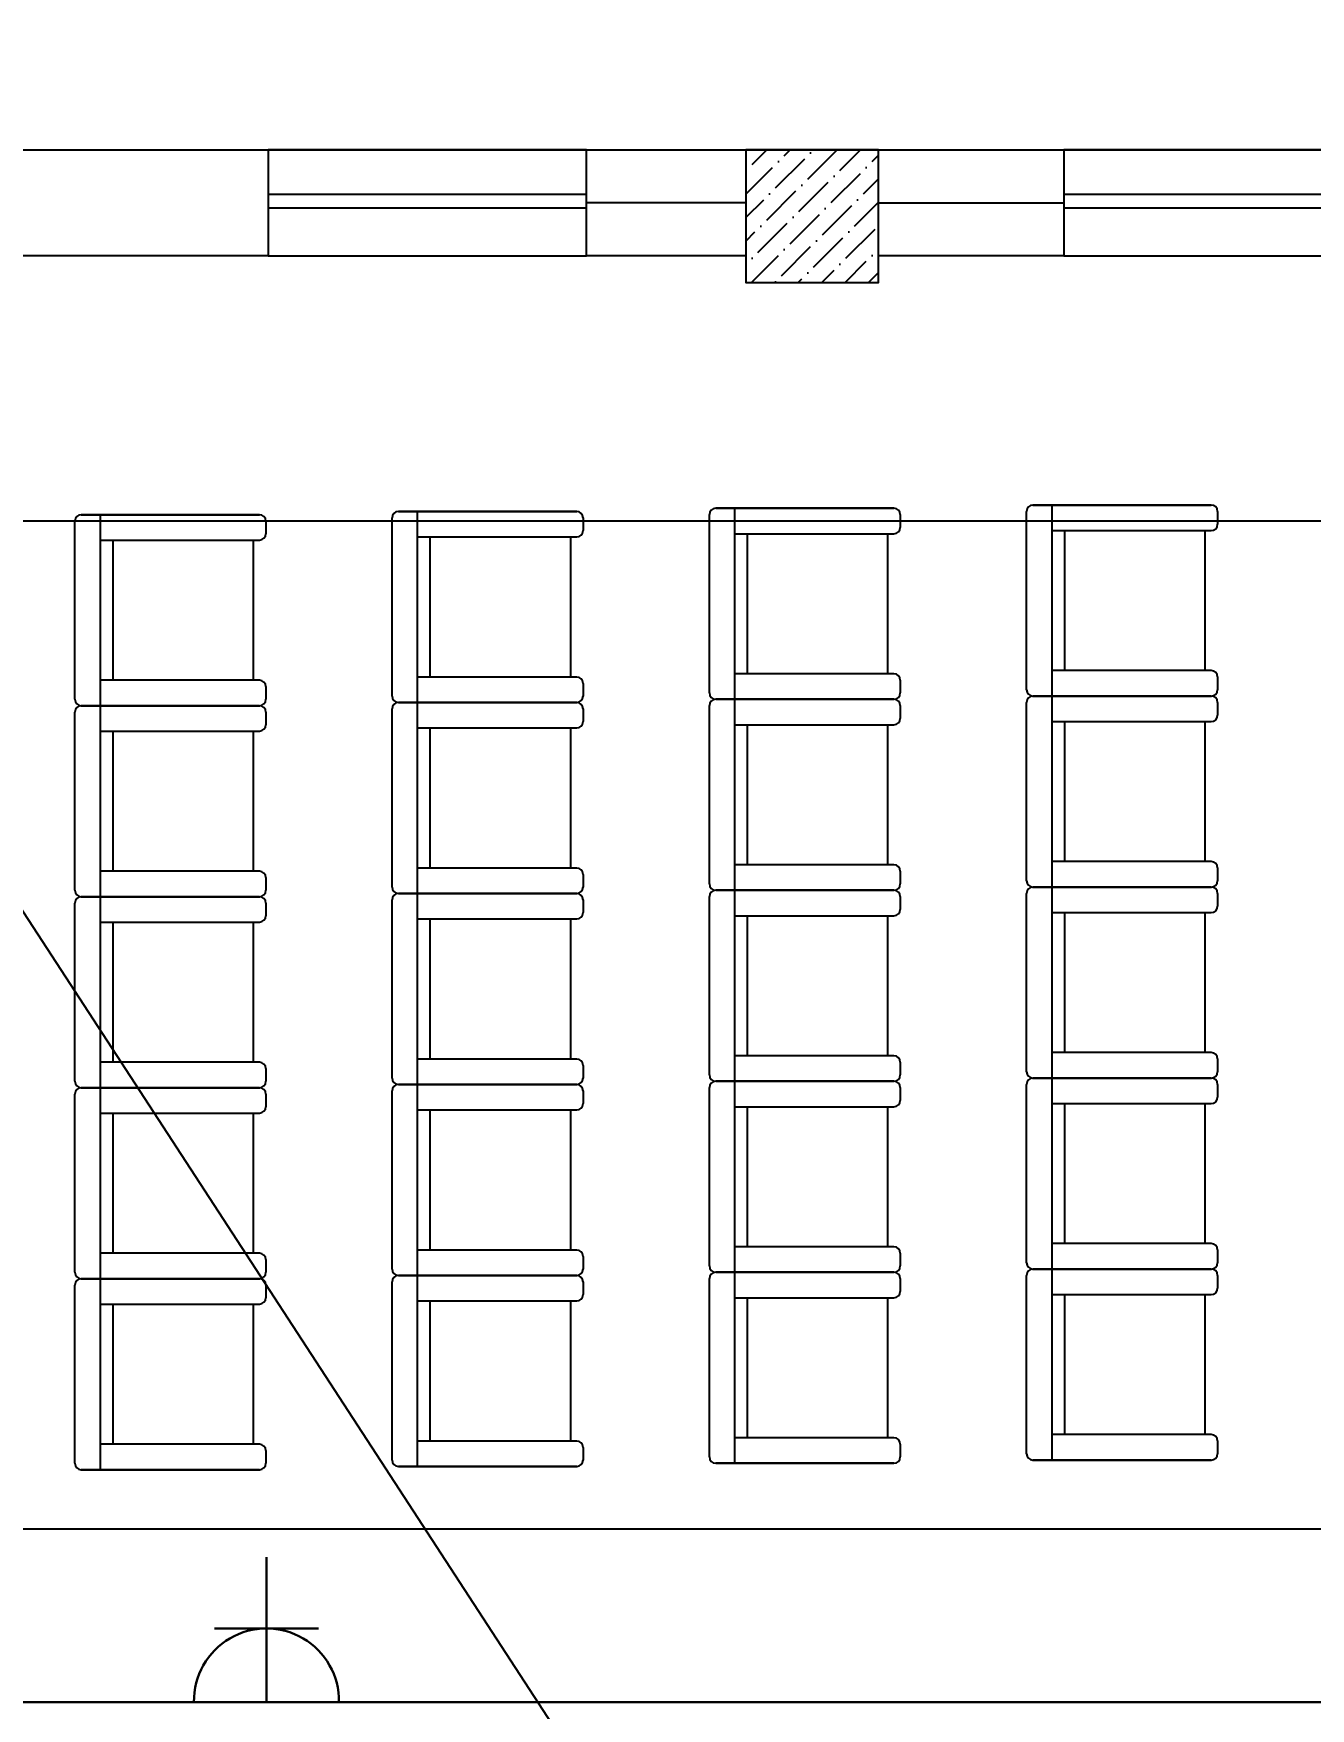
# Model space of a CAD drawing. Header units: millimetres. Extents: x 42452 to 2852333, y -419346 to 834876.
# Drawn here: x 2610241 to 2615055, y 461672 to 467986 of the extents above; entities that cross this region are included whole.
import ezdxf
from ezdxf import colors
from ezdxf.entities.mleader import LeaderData, LeaderLine
from ezdxf.math import Vec2, Vec3

# ---------------------------------------------------------------- set-up
doc = ezdxf.new("R2010")
doc.units = ezdxf.units.MM
doc.layers.add('0_Ном._пера__9', color=253, linetype='Continuous', lineweight=18, true_color=0xaaaaaa)
for name, color, linetype, lineweight in [('memar', 7, 'Continuous', 25), ('TEFRIS_Ном._пера__7', 7, 'Continuous', 18), ('Розетки10А', 94, 'Continuous', 30), ('Соедин_роз', 94, 'Continuous', 30), ('Шит', 1, 'Continuous', 30)]:
    doc.layers.add(name, color=color, linetype=linetype, lineweight=lineweight)
doc.styles.get("Standard").update_dxf_attribs({"font": 'arial.ttf'})

# ---------------------------------------------------------------- blocks, each defined once
blk = doc.blocks.new('розетки10А')
at = {"layer": 'Розетки10А'}
for p, q in [((0, 0), (0, 649.9)), ((-233.2, 330.4), (233.2, 330.4)), ((-325, 0), (325, 0))]:
    blk.add_line(p, q, dxfattribs=at)
blk.add_arc((0, 5.3), 325, 359.06035, 180.93965, dxfattribs=at)

msp = doc.modelspace()

# ---------------------------------------------------------------- hatches: boundary and pattern name
at = {"layer": 'memar', "lineweight": 25}
h = msp.add_hatch(dxfattribs=at)
h.set_pattern_fill('ANSI36', color=256, scale=500)
h.set_pattern_definition([(45, (914887.793, 2923948.07), (33.1456304, 121.533978), [156.25, -31.25, 0, -31.25])])
h.paths.add_polyline_path([(2612926.33479, 467547.98999), (2612926.33479, 467047.98999), (2613426.33479, 467047.98999), (2613426.33479, 467547.98999)])

# ---------------------------------------------------------------- linework, layer by layer
at = {"lineweight": 25}
for p, q in [((2619768.09989, 466148.20469), (2607425.96356, 466148.20469)), ((2619768.09989, 462347.9843), (2607425.96356, 462347.9843))]:
    msp.add_line(p, q, dxfattribs=at)
at = {"layer": '0_Ном._пера__9', "linetype": 'Continuous', "lineweight": 25}
for p, q in [((2613484.61813, 466196.48293), (2612812.61813, 466196.48293)), ((2612812.61813, 466196.48293), (2613484.61813, 466196.48293)), ((2612884.61813, 465476.48293), (2612884.61813, 466196.48293)), ((2614680.61813, 466208.55249), (2614008.61813, 466208.55249)), ((2614008.61813, 466208.55249), (2614680.61813, 466208.55249)), ((2614080.61813, 465488.55249), (2614080.61813, 466208.55249)), ((2610396.61813, 465476.34381), (2610396.61813, 466148.34381)), ((2611092.61813, 466172.34381), (2610420.61813, 466172.34381)), ((2610420.61813, 466172.34381), (2611092.61813, 466172.34381)), ((2610492.61813, 465452.34381), (2610492.61813, 466172.34381)), ((2611116.61813, 466148.34381), (2611116.61813, 466100.34381)), ((2611592.61813, 465488.41337), (2611592.61813, 466160.41337)), ((2612288.61813, 466184.41337), (2611616.61813, 466184.41337)), ((2611616.61813, 466184.41337), (2612288.61813, 466184.41337)), ((2611688.61813, 465464.41337), (2611688.61813, 466184.41337)), ((2612312.61813, 466160.41337), (2612312.61813, 466112.41337)), ((2612788.61813, 465500.48293), (2612788.61813, 466172.48293)), ((2613508.61813, 466172.48293), (2613508.61813, 466124.48293)), ((2613984.61813, 465512.55249), (2613984.61813, 466184.55249)), ((2614704.61813, 466184.55249), (2614704.61813, 466136.55249)), ((2610492.61813, 466076.34381), (2611092.61813, 466076.34381)), ((2610540.61813, 465548.34381), (2610540.61813, 466076.34381)), ((2611068.61813, 466076.34381), (2611068.61813, 465548.34381)), ((2611688.61813, 466088.41337), (2612288.61813, 466088.41337)), ((2611736.61813, 465560.41337), (2611736.61813, 466088.41337)), ((2612264.61813, 466088.41337), (2612264.61813, 465560.41337)), ((2612884.61813, 466100.48293), (2613484.61813, 466100.48293)), ((2612932.61813, 465572.48293), (2612932.61813, 466100.48293)), ((2613460.61813, 466100.48293), (2613460.61813, 465572.48293)), ((2614080.61813, 466112.55249), (2614680.61813, 466112.55249)), ((2614128.61813, 465584.55249), (2614128.61813, 466112.55249)), ((2614656.61813, 466112.55249), (2614656.61813, 465584.55249)), ((2612288.61813, 465560.41337), (2611688.61813, 465560.41337)), ((2613484.61813, 465572.48293), (2612884.61813, 465572.48293)), ((2614680.61813, 465584.55249), (2614080.61813, 465584.55249)), ((2614704.61813, 465560.55249), (2614704.61813, 465512.55249)), ((2611092.61813, 465548.34381), (2610492.61813, 465548.34381)), ((2611116.61813, 465524.34381), (2611116.61813, 465476.34381)), ((2612312.61813, 465536.41337), (2612312.61813, 465488.41337)), ((2613508.61813, 465548.48293), (2613508.61813, 465500.48293)), ((2610396.61813, 464756.34381), (2610396.61813, 465428.34381)), ((2611092.61813, 465452.34381), (2610420.61813, 465452.34381)), ((2610420.61813, 465452.34381), (2611092.61813, 465452.34381)), ((2610492.61813, 464732.34381), (2610492.61813, 465452.34381)), ((2611116.61813, 465428.34381), (2611116.61813, 465380.34381)), ((2611592.61813, 464768.41337), (2611592.61813, 465440.41337)), ((2612288.61813, 465464.41337), (2611616.61813, 465464.41337)), ((2611616.61813, 465464.41337), (2612288.61813, 465464.41337)), ((2611688.61813, 464744.41337), (2611688.61813, 465464.41337)), ((2612312.61813, 465440.41337), (2612312.61813, 465392.41337)), ((2612788.61813, 464780.48293), (2612788.61813, 465452.48293)), ((2613484.61813, 465476.48293), (2612812.61813, 465476.48293)), ((2612812.61813, 465476.48293), (2613484.61813, 465476.48293)), ((2612884.61813, 464756.48293), (2612884.61813, 465476.48293)), ((2613508.61813, 465452.48293), (2613508.61813, 465404.48293)), ((2613984.61813, 464792.55249), (2613984.61813, 465464.55249)), ((2614680.61813, 465488.55249), (2614008.61813, 465488.55249)), ((2614008.61813, 465488.55249), (2614680.61813, 465488.55249)), ((2614080.61813, 464768.55249), (2614080.61813, 465488.55249)), ((2614704.61813, 465464.55249), (2614704.61813, 465416.55249)), ((2611688.61813, 465368.41337), (2612288.61813, 465368.41337)), ((2611736.61813, 464840.41337), (2611736.61813, 465368.41337)), ((2612264.61813, 465368.41337), (2612264.61813, 464840.41337)), ((2612884.61813, 465380.48293), (2613484.61813, 465380.48293)), ((2612932.61813, 464852.48293), (2612932.61813, 465380.48293)), ((2613460.61813, 465380.48293), (2613460.61813, 464852.48293)), ((2614080.61813, 465392.55249), (2614680.61813, 465392.55249)), ((2614128.61813, 464864.55249), (2614128.61813, 465392.55249)), ((2614656.61813, 465392.55249), (2614656.61813, 464864.55249)), ((2610492.61813, 465356.34381), (2611092.61813, 465356.34381)), ((2610540.61813, 464828.34381), (2610540.61813, 465356.34381)), ((2611068.61813, 465356.34381), (2611068.61813, 464828.34381)), ((2614680.61813, 464864.55249), (2614080.61813, 464864.55249)), ((2611092.61813, 464828.34381), (2610492.61813, 464828.34381)), ((2611116.61813, 464804.34381), (2611116.61813, 464756.34381)), ((2612288.61813, 464840.41337), (2611688.61813, 464840.41337)), ((2612312.61813, 464816.41337), (2612312.61813, 464768.41337)), ((2613484.61813, 464852.48293), (2612884.61813, 464852.48293)), ((2613508.61813, 464828.48293), (2613508.61813, 464780.48293)), ((2614704.61813, 464840.55249), (2614704.61813, 464792.55249)), ((2612288.61813, 464744.41337), (2611616.61813, 464744.41337)), ((2611616.61813, 464744.41337), (2612288.61813, 464744.41337)), ((2611688.61813, 464024.41337), (2611688.61813, 464744.41337)), ((2613484.61813, 464756.48293), (2612812.61813, 464756.48293)), ((2612812.61813, 464756.48293), (2613484.61813, 464756.48293)), ((2612884.61813, 464036.48293), (2612884.61813, 464756.48293)), ((2613984.61813, 464072.55249), (2613984.61813, 464744.55249)), ((2614680.61813, 464768.55249), (2614008.61813, 464768.55249)), ((2614008.61813, 464768.55249), (2614680.61813, 464768.55249)), ((2614080.61813, 464048.55249), (2614080.61813, 464768.55249)), ((2614704.61813, 464744.55249), (2614704.61813, 464696.55249)), ((2610396.61813, 464036.34381), (2610396.61813, 464708.34381)), ((2611092.61813, 464732.34381), (2610420.61813, 464732.34381)), ((2610420.61813, 464732.34381), (2611092.61813, 464732.34381)), ((2610492.61813, 464012.34381), (2610492.61813, 464732.34381)), ((2611116.61813, 464708.34381), (2611116.61813, 464660.34381)), ((2611592.61813, 464048.41337), (2611592.61813, 464720.41337)), ((2612312.61813, 464720.41337), (2612312.61813, 464672.41337)), ((2612788.61813, 464060.48293), (2612788.61813, 464732.48293)), ((2613508.61813, 464732.48293), (2613508.61813, 464684.48293)), ((2614080.61813, 464672.55249), (2614680.61813, 464672.55249)), ((2614128.61813, 464144.55249), (2614128.61813, 464672.55249)), ((2614656.61813, 464672.55249), (2614656.61813, 464144.55249)), ((2610492.61813, 464636.34381), (2611092.61813, 464636.34381)), ((2610540.61813, 464108.34381), (2610540.61813, 464636.34381)), ((2611068.61813, 464636.34381), (2611068.61813, 464108.34381)), ((2611688.61813, 464648.41337), (2612288.61813, 464648.41337)), ((2611736.61813, 464120.41337), (2611736.61813, 464648.41337)), ((2612264.61813, 464648.41337), (2612264.61813, 464120.41337)), ((2612884.61813, 464660.48293), (2613484.61813, 464660.48293)), ((2612932.61813, 464132.48293), (2612932.61813, 464660.48293)), ((2613460.61813, 464660.48293), (2613460.61813, 464132.48293)), ((2611092.61813, 464108.34381), (2610492.61813, 464108.34381)), ((2612288.61813, 464120.41337), (2611688.61813, 464120.41337)), ((2613484.61813, 464132.48293), (2612884.61813, 464132.48293)), ((2613508.61813, 464108.48293), (2613508.61813, 464060.48293)), ((2614680.61813, 464144.55249), (2614080.61813, 464144.55249)), ((2614704.61813, 464120.55249), (2614704.61813, 464072.55249)), ((2611116.61813, 464084.34381), (2611116.61813, 464036.34381)), ((2612312.61813, 464096.41337), (2612312.61813, 464048.41337)), ((2614680.61813, 464048.55249), (2614008.61813, 464048.55249)), ((2614008.61813, 464048.55249), (2614680.61813, 464048.55249)), ((2614080.61813, 463328.55249), (2614080.61813, 464048.55249)), ((2610396.61813, 463316.34381), (2610396.61813, 463988.34381)), ((2611092.61813, 464012.34381), (2610420.61813, 464012.34381)), ((2610420.61813, 464012.34381), (2611092.61813, 464012.34381)), ((2610492.61813, 463292.34381), (2610492.61813, 464012.34381)), ((2611116.61813, 463988.34381), (2611116.61813, 463940.34381)), ((2611592.61813, 463328.41337), (2611592.61813, 464000.41337)), ((2612288.61813, 464024.41337), (2611616.61813, 464024.41337)), ((2611616.61813, 464024.41337), (2612288.61813, 464024.41337)), ((2611688.61813, 463304.41337), (2611688.61813, 464024.41337)), ((2612312.61813, 464000.41337), (2612312.61813, 463952.41337)), ((2612788.61813, 463340.48293), (2612788.61813, 464012.48293)), ((2613484.61813, 464036.48293), (2612812.61813, 464036.48293)), ((2612812.61813, 464036.48293), (2613484.61813, 464036.48293)), ((2612884.61813, 463316.48293), (2612884.61813, 464036.48293)), ((2613508.61813, 464012.48293), (2613508.61813, 463964.48293)), ((2613984.61813, 463352.55249), (2613984.61813, 464024.55249)), ((2614704.61813, 464024.55249), (2614704.61813, 463976.55249)), ((2610492.61813, 463916.34381), (2611092.61813, 463916.34381)), ((2610540.61813, 463388.34381), (2610540.61813, 463916.34381)), ((2611068.61813, 463916.34381), (2611068.61813, 463388.34381)), ((2611688.61813, 463928.41337), (2612288.61813, 463928.41337)), ((2611736.61813, 463400.41337), (2611736.61813, 463928.41337)), ((2612264.61813, 463928.41337), (2612264.61813, 463400.41337)), ((2612884.61813, 463940.48293), (2613484.61813, 463940.48293)), ((2612932.61813, 463412.48293), (2612932.61813, 463940.48293)), ((2613460.61813, 463940.48293), (2613460.61813, 463412.48293)), ((2614080.61813, 463952.55249), (2614680.61813, 463952.55249)), ((2614128.61813, 463424.55249), (2614128.61813, 463952.55249)), ((2614656.61813, 463952.55249), (2614656.61813, 463424.55249)), ((2613484.61813, 463412.48293), (2612884.61813, 463412.48293)), ((2614680.61813, 463424.55249), (2614080.61813, 463424.55249)), ((2611092.61813, 463388.34381), (2610492.61813, 463388.34381)), ((2611116.61813, 463364.34381), (2611116.61813, 463316.34381)), ((2612288.61813, 463400.41337), (2611688.61813, 463400.41337)), ((2612312.61813, 463376.41337), (2612312.61813, 463328.41337)), ((2613508.61813, 463388.48293), (2613508.61813, 463340.48293)), ((2614704.61813, 463400.55249), (2614704.61813, 463352.55249)), ((2611092.61813, 463292.34381), (2610420.61813, 463292.34381)), ((2610420.61813, 463292.34381), (2611092.61813, 463292.34381)), ((2610492.61813, 462572.34381), (2610492.61813, 463292.34381)), ((2612288.61813, 463304.41337), (2611616.61813, 463304.41337)), ((2611616.61813, 463304.41337), (2612288.61813, 463304.41337)), ((2611688.61813, 462584.41337), (2611688.61813, 463304.41337)), ((2612788.61813, 462620.48293), (2612788.61813, 463292.48293)), ((2613484.61813, 463316.48293), (2612812.61813, 463316.48293)), ((2612812.61813, 463316.48293), (2613484.61813, 463316.48293)), ((2612884.61813, 462596.48293), (2612884.61813, 463316.48293)), ((2613508.61813, 463292.48293), (2613508.61813, 463244.48293)), ((2613984.61813, 462632.55249), (2613984.61813, 463304.55249)), ((2614680.61813, 463328.55249), (2614008.61813, 463328.55249)), ((2614008.61813, 463328.55249), (2614680.61813, 463328.55249)), ((2614080.61813, 462608.55249), (2614080.61813, 463328.55249)), ((2614704.61813, 463304.55249), (2614704.61813, 463256.55249)), ((2610396.61813, 462596.34381), (2610396.61813, 463268.34381)), ((2611116.61813, 463268.34381), (2611116.61813, 463220.34381)), ((2611592.61813, 462608.41337), (2611592.61813, 463280.41337)), ((2612312.61813, 463280.41337), (2612312.61813, 463232.41337)), ((2612884.61813, 463220.48293), (2613484.61813, 463220.48293)), ((2612932.61813, 462692.48293), (2612932.61813, 463220.48293)), ((2613460.61813, 463220.48293), (2613460.61813, 462692.48293)), ((2614080.61813, 463232.55249), (2614680.61813, 463232.55249)), ((2614128.61813, 462704.55249), (2614128.61813, 463232.55249)), ((2614656.61813, 463232.55249), (2614656.61813, 462704.55249)), ((2610492.61813, 463196.34381), (2611092.61813, 463196.34381)), ((2610540.61813, 462668.34381), (2610540.61813, 463196.34381)), ((2611068.61813, 463196.34381), (2611068.61813, 462668.34381)), ((2611688.61813, 463208.41337), (2612288.61813, 463208.41337)), ((2611736.61813, 462680.41337), (2611736.61813, 463208.41337)), ((2612264.61813, 463208.41337), (2612264.61813, 462680.41337)), ((2611092.61813, 462668.34381), (2610492.61813, 462668.34381)), ((2612288.61813, 462680.41337), (2611688.61813, 462680.41337)), ((2612312.61813, 462656.41337), (2612312.61813, 462608.41337)), ((2613484.61813, 462692.48293), (2612884.61813, 462692.48293)), ((2613508.61813, 462668.48293), (2613508.61813, 462620.48293)), ((2614680.61813, 462704.55249), (2614080.61813, 462704.55249)), ((2614704.61813, 462680.55249), (2614704.61813, 462632.55249)), ((2611116.61813, 462644.34381), (2611116.61813, 462596.34381)), ((2613484.61813, 462596.48293), (2612812.61813, 462596.48293)), ((2612812.61813, 462596.48293), (2613484.61813, 462596.48293)), ((2614680.61813, 462608.55249), (2614008.61813, 462608.55249)), ((2614008.61813, 462608.55249), (2614680.61813, 462608.55249)), ((2611092.61813, 462572.34381), (2610420.61813, 462572.34381)), ((2610420.61813, 462572.34381), (2611092.61813, 462572.34381)), ((2612288.61813, 462584.41337), (2611616.61813, 462584.41337)), ((2611616.61813, 462584.41337), (2612288.61813, 462584.41337))]:
    msp.add_line(p, q, dxfattribs=at)
for centre, start, end in [((2612812.61813, 466172.48293), 90, 180), ((2613484.61813, 466172.48293), 0, 90), ((2614008.61813, 466184.55249), 90, 180), ((2614680.61813, 466184.55249), 0, 90), ((2610420.61813, 466148.34381), 90, 180), ((2611092.61813, 466148.34381), 0, 90), ((2611616.61813, 466160.41337), 90, 180), ((2612288.61813, 466160.41337), 0, 90), ((2613484.61813, 466124.48293), 270, 0), ((2614680.61813, 466136.55249), 270, 0), ((2611092.61813, 466100.34381), 270, 0), ((2612288.61813, 466112.41337), 270, 0), ((2612288.61813, 465536.41337), 0, 90), ((2613484.61813, 465548.48293), 0, 90), ((2614680.61813, 465560.55249), 0, 90), ((2611092.61813, 465524.34381), 0, 90), ((2612812.61813, 465500.48293), 180, 270), ((2613484.61813, 465500.48293), 270, 0), ((2614008.61813, 465512.55249), 180, 270), ((2614680.61813, 465512.55249), 270, 0), ((2610420.61813, 465476.34381), 180, 270), ((2610420.61813, 465428.34381), 90, 180), ((2611092.61813, 465476.34381), 270, 0), ((2611092.61813, 465428.34381), 0, 90), ((2611616.61813, 465488.41337), 180, 270), ((2611616.61813, 465440.41337), 90, 180), ((2612288.61813, 465488.41337), 270, 0), ((2612288.61813, 465440.41337), 0, 90), ((2612812.61813, 465452.48293), 90, 180), ((2613484.61813, 465452.48293), 0, 90), ((2614008.61813, 465464.55249), 90, 180), ((2614680.61813, 465464.55249), 0, 90), ((2611092.61813, 465380.34381), 270, 0), ((2612288.61813, 465392.41337), 270, 0), ((2613484.61813, 465404.48293), 270, 0), ((2614680.61813, 465416.55249), 270, 0), ((2614680.61813, 464840.55249), 0, 90), ((2611092.61813, 464804.34381), 0, 90), ((2612288.61813, 464816.41337), 0, 90), ((2613484.61813, 464828.48293), 0, 90), ((2610420.61813, 464756.34381), 180, 270), ((2611092.61813, 464756.34381), 270, 0), ((2611616.61813, 464768.41337), 180, 270), ((2611616.61813, 464720.41337), 90, 180), ((2612288.61813, 464768.41337), 270, 0), ((2612288.61813, 464720.41337), 0, 90), ((2612812.61813, 464780.48293), 180, 270), ((2612812.61813, 464732.48293), 90, 180), ((2613484.61813, 464780.48293), 270, 0), ((2613484.61813, 464732.48293), 0, 90), ((2614008.61813, 464792.55249), 180, 270), ((2614008.61813, 464744.55249), 90, 180), ((2614680.61813, 464792.55249), 270, 0), ((2614680.61813, 464744.55249), 0, 90), ((2610420.61813, 464708.34381), 90, 180), ((2611092.61813, 464708.34381), 0, 90), ((2612288.61813, 464672.41337), 270, 0), ((2613484.61813, 464684.48293), 270, 0), ((2614680.61813, 464696.55249), 270, 0), ((2611092.61813, 464660.34381), 270, 0), ((2611092.61813, 464084.34381), 0, 90), ((2612288.61813, 464096.41337), 0, 90), ((2613484.61813, 464108.48293), 0, 90), ((2614680.61813, 464120.55249), 0, 90), ((2611616.61813, 464048.41337), 180, 270), ((2612288.61813, 464048.41337), 270, 0), ((2612812.61813, 464060.48293), 180, 270), ((2613484.61813, 464060.48293), 270, 0), ((2614008.61813, 464072.55249), 180, 270), ((2614008.61813, 464024.55249), 90, 180), ((2614680.61813, 464072.55249), 270, 0), ((2614680.61813, 464024.55249), 0, 90), ((2610420.61813, 464036.34381), 180, 270), ((2610420.61813, 463988.34381), 90, 180), ((2611092.61813, 464036.34381), 270, 0), ((2611092.61813, 463988.34381), 0, 90), ((2611616.61813, 464000.41337), 90, 180), ((2612288.61813, 464000.41337), 0, 90), ((2612812.61813, 464012.48293), 90, 180), ((2613484.61813, 464012.48293), 0, 90), ((2614680.61813, 463976.55249), 270, 0), ((2611092.61813, 463940.34381), 270, 0), ((2612288.61813, 463952.41337), 270, 0), ((2613484.61813, 463964.48293), 270, 0), ((2613484.61813, 463388.48293), 0, 90), ((2614680.61813, 463400.55249), 0, 90), ((2611092.61813, 463364.34381), 0, 90), ((2612288.61813, 463376.41337), 0, 90), ((2614008.61813, 463352.55249), 180, 270), ((2614680.61813, 463352.55249), 270, 0), ((2610420.61813, 463316.34381), 180, 270), ((2610420.61813, 463268.34381), 90, 180), ((2611092.61813, 463316.34381), 270, 0), ((2611092.61813, 463268.34381), 0, 90), ((2611616.61813, 463328.41337), 180, 270), ((2611616.61813, 463280.41337), 90, 180), ((2612288.61813, 463328.41337), 270, 0), ((2612288.61813, 463280.41337), 0, 90), ((2612812.61813, 463340.48293), 180, 270), ((2612812.61813, 463292.48293), 90, 180), ((2613484.61813, 463340.48293), 270, 0), ((2613484.61813, 463292.48293), 0, 90), ((2614008.61813, 463304.55249), 90, 180), ((2614680.61813, 463304.55249), 0, 90), ((2611092.61813, 463220.34381), 270, 0), ((2612288.61813, 463232.41337), 270, 0), ((2613484.61813, 463244.48293), 270, 0), ((2614680.61813, 463256.55249), 270, 0), ((2611092.61813, 462644.34381), 0, 90), ((2612288.61813, 462656.41337), 0, 90), ((2613484.61813, 462668.48293), 0, 90), ((2614680.61813, 462680.55249), 0, 90), ((2610420.61813, 462596.34381), 180, 270), ((2611092.61813, 462596.34381), 270, 0), ((2611616.61813, 462608.41337), 180, 270), ((2612288.61813, 462608.41337), 270, 0), ((2612812.61813, 462620.48293), 180, 270), ((2613484.61813, 462620.48293), 270, 0), ((2614008.61813, 462632.55249), 180, 270), ((2614680.61813, 462632.55249), 270, 0)]:
    msp.add_arc(centre, 24, start, end, dxfattribs=at)
at = {"layer": 'memar', "color": 0, "lineweight": 25}
for points in [[(2607526.13986, 467547.98999), (2648926.13986, 467547.98999)], [(2611125.65909, 467147.98999), (2609325.6591, 467147.98999)], [(2612926.33479, 467147.98999), (2612325.65909, 467147.98999)], [(2614125.6591, 467147.98999), (2613426.33479, 467147.98999)]]:
    msp.add_lwpolyline(points, dxfattribs=at)
for points in [[(2612325.65909, 467547.98999), (2611125.6591, 467547.98999), (2611125.6591, 467147.98999), (2612325.65909, 467147.98999)], [(2615325.6591, 467547.98999), (2614125.6591, 467547.98999), (2614125.6591, 467147.98999), (2615325.6591, 467147.98999)]]:
    msp.add_lwpolyline(points, close=True, dxfattribs=at)
at = {"layer": 'memar', "color": 3, "lineweight": 25}
msp.add_lwpolyline([(2613426.33479, 467547.98999), (2612926.33479, 467547.98999), (2612926.33479, 467047.98999), (2613426.33479, 467047.98999)], close=True, dxfattribs=at)
at = {"layer": 'memar', "color": 146, "lineweight": 25, "true_color": 0x105689}
for points in [[(2611125.6591, 467379.12739), (2611125.6591, 467329.12739), (2612325.65909, 467329.12739), (2612325.65909, 467379.12739)], [(2614125.6591, 467379.12739), (2614125.6591, 467329.12739), (2615325.6591, 467329.12739), (2615325.6591, 467379.12739)]]:
    msp.add_lwpolyline(points, close=True, dxfattribs=at)
at = {"layer": 'memar', "lineweight": 25}
for points in [[(2612926.33479, 467347.98999), (2612325.65909, 467347.98999)], [(2613426.33479, 467347.98999), (2614125.6591, 467347.98999)]]:
    msp.add_lwpolyline(points, dxfattribs=at)
at = {"layer": 'TEFRIS_Ном._пера__7', "linetype": 'Continuous', "lineweight": 25}
for p, q in [((2613484.61813, 466196.48293), (2612812.61813, 466196.48293)), ((2612812.61813, 466196.48293), (2613484.61813, 466196.48293)), ((2612884.61813, 465476.48293), (2612884.61813, 466196.48293)), ((2614680.61813, 466208.55249), (2614008.61813, 466208.55249)), ((2614008.61813, 466208.55249), (2614680.61813, 466208.55249)), ((2614080.61813, 465488.55249), (2614080.61813, 466208.55249)), ((2610396.61813, 465476.34381), (2610396.61813, 466148.34381)), ((2611092.61813, 466172.34381), (2610420.61813, 466172.34381)), ((2610420.61813, 466172.34381), (2611092.61813, 466172.34381)), ((2610492.61813, 465452.34381), (2610492.61813, 466172.34381)), ((2611116.61813, 466148.34381), (2611116.61813, 466100.34381)), ((2611592.61813, 465488.41337), (2611592.61813, 466160.41337)), ((2612288.61813, 466184.41337), (2611616.61813, 466184.41337)), ((2611616.61813, 466184.41337), (2612288.61813, 466184.41337)), ((2611688.61813, 465464.41337), (2611688.61813, 466184.41337)), ((2612312.61813, 466160.41337), (2612312.61813, 466112.41337)), ((2612788.61813, 465500.48293), (2612788.61813, 466172.48293)), ((2613508.61813, 466172.48293), (2613508.61813, 466124.48293)), ((2613984.61813, 465512.55249), (2613984.61813, 466184.55249)), ((2614704.61813, 466184.55249), (2614704.61813, 466136.55249)), ((2610492.61813, 466076.34381), (2611092.61813, 466076.34381)), ((2610540.61813, 465548.34381), (2610540.61813, 466076.34381)), ((2611068.61813, 466076.34381), (2611068.61813, 465548.34381)), ((2611688.61813, 466088.41337), (2612288.61813, 466088.41337)), ((2611736.61813, 465560.41337), (2611736.61813, 466088.41337)), ((2612264.61813, 466088.41337), (2612264.61813, 465560.41337)), ((2612884.61813, 466100.48293), (2613484.61813, 466100.48293)), ((2612932.61813, 465572.48293), (2612932.61813, 466100.48293)), ((2613460.61813, 466100.48293), (2613460.61813, 465572.48293)), ((2614080.61813, 466112.55249), (2614680.61813, 466112.55249)), ((2614128.61813, 465584.55249), (2614128.61813, 466112.55249)), ((2614656.61813, 466112.55249), (2614656.61813, 465584.55249)), ((2612288.61813, 465560.41337), (2611688.61813, 465560.41337)), ((2613484.61813, 465572.48293), (2612884.61813, 465572.48293)), ((2614680.61813, 465584.55249), (2614080.61813, 465584.55249)), ((2614704.61813, 465560.55249), (2614704.61813, 465512.55249)), ((2611092.61813, 465548.34381), (2610492.61813, 465548.34381)), ((2611116.61813, 465524.34381), (2611116.61813, 465476.34381)), ((2612312.61813, 465536.41337), (2612312.61813, 465488.41337)), ((2613508.61813, 465548.48293), (2613508.61813, 465500.48293)), ((2610396.61813, 464756.34381), (2610396.61813, 465428.34381)), ((2611092.61813, 465452.34381), (2610420.61813, 465452.34381)), ((2610420.61813, 465452.34381), (2611092.61813, 465452.34381)), ((2610492.61813, 464732.34381), (2610492.61813, 465452.34381)), ((2611116.61813, 465428.34381), (2611116.61813, 465380.34381)), ((2611592.61813, 464768.41337), (2611592.61813, 465440.41337)), ((2612288.61813, 465464.41337), (2611616.61813, 465464.41337)), ((2611616.61813, 465464.41337), (2612288.61813, 465464.41337)), ((2611688.61813, 464744.41337), (2611688.61813, 465464.41337)), ((2612312.61813, 465440.41337), (2612312.61813, 465392.41337)), ((2612788.61813, 464780.48293), (2612788.61813, 465452.48293)), ((2613484.61813, 465476.48293), (2612812.61813, 465476.48293)), ((2612812.61813, 465476.48293), (2613484.61813, 465476.48293)), ((2612884.61813, 464756.48293), (2612884.61813, 465476.48293)), ((2613508.61813, 465452.48293), (2613508.61813, 465404.48293)), ((2613984.61813, 464792.55249), (2613984.61813, 465464.55249)), ((2614680.61813, 465488.55249), (2614008.61813, 465488.55249)), ((2614008.61813, 465488.55249), (2614680.61813, 465488.55249)), ((2614080.61813, 464768.55249), (2614080.61813, 465488.55249)), ((2614704.61813, 465464.55249), (2614704.61813, 465416.55249)), ((2611688.61813, 465368.41337), (2612288.61813, 465368.41337)), ((2611736.61813, 464840.41337), (2611736.61813, 465368.41337)), ((2612264.61813, 465368.41337), (2612264.61813, 464840.41337)), ((2612884.61813, 465380.48293), (2613484.61813, 465380.48293)), ((2612932.61813, 464852.48293), (2612932.61813, 465380.48293)), ((2613460.61813, 465380.48293), (2613460.61813, 464852.48293)), ((2614080.61813, 465392.55249), (2614680.61813, 465392.55249)), ((2614128.61813, 464864.55249), (2614128.61813, 465392.55249)), ((2614656.61813, 465392.55249), (2614656.61813, 464864.55249)), ((2610492.61813, 465356.34381), (2611092.61813, 465356.34381)), ((2610540.61813, 464828.34381), (2610540.61813, 465356.34381)), ((2611068.61813, 465356.34381), (2611068.61813, 464828.34381)), ((2614680.61813, 464864.55249), (2614080.61813, 464864.55249)), ((2611092.61813, 464828.34381), (2610492.61813, 464828.34381)), ((2611116.61813, 464804.34381), (2611116.61813, 464756.34381)), ((2612288.61813, 464840.41337), (2611688.61813, 464840.41337)), ((2612312.61813, 464816.41337), (2612312.61813, 464768.41337)), ((2613484.61813, 464852.48293), (2612884.61813, 464852.48293)), ((2613508.61813, 464828.48293), (2613508.61813, 464780.48293)), ((2614704.61813, 464840.55249), (2614704.61813, 464792.55249)), ((2612288.61813, 464744.41337), (2611616.61813, 464744.41337)), ((2611616.61813, 464744.41337), (2612288.61813, 464744.41337)), ((2611688.61813, 464024.41337), (2611688.61813, 464744.41337)), ((2613484.61813, 464756.48293), (2612812.61813, 464756.48293)), ((2612812.61813, 464756.48293), (2613484.61813, 464756.48293)), ((2612884.61813, 464036.48293), (2612884.61813, 464756.48293)), ((2613984.61813, 464072.55249), (2613984.61813, 464744.55249)), ((2614680.61813, 464768.55249), (2614008.61813, 464768.55249)), ((2614008.61813, 464768.55249), (2614680.61813, 464768.55249)), ((2614080.61813, 464048.55249), (2614080.61813, 464768.55249)), ((2614704.61813, 464744.55249), (2614704.61813, 464696.55249)), ((2610396.61813, 464036.34381), (2610396.61813, 464708.34381)), ((2611092.61813, 464732.34381), (2610420.61813, 464732.34381)), ((2610420.61813, 464732.34381), (2611092.61813, 464732.34381)), ((2610492.61813, 464012.34381), (2610492.61813, 464732.34381)), ((2611116.61813, 464708.34381), (2611116.61813, 464660.34381)), ((2611592.61813, 464048.41337), (2611592.61813, 464720.41337)), ((2612312.61813, 464720.41337), (2612312.61813, 464672.41337)), ((2612788.61813, 464060.48293), (2612788.61813, 464732.48293)), ((2613508.61813, 464732.48293), (2613508.61813, 464684.48293)), ((2614080.61813, 464672.55249), (2614680.61813, 464672.55249)), ((2614128.61813, 464144.55249), (2614128.61813, 464672.55249)), ((2614656.61813, 464672.55249), (2614656.61813, 464144.55249)), ((2610492.61813, 464636.34381), (2611092.61813, 464636.34381)), ((2610540.61813, 464108.34381), (2610540.61813, 464636.34381)), ((2611068.61813, 464636.34381), (2611068.61813, 464108.34381)), ((2611688.61813, 464648.41337), (2612288.61813, 464648.41337)), ((2611736.61813, 464120.41337), (2611736.61813, 464648.41337)), ((2612264.61813, 464648.41337), (2612264.61813, 464120.41337)), ((2612884.61813, 464660.48293), (2613484.61813, 464660.48293)), ((2612932.61813, 464132.48293), (2612932.61813, 464660.48293)), ((2613460.61813, 464660.48293), (2613460.61813, 464132.48293)), ((2611092.61813, 464108.34381), (2610492.61813, 464108.34381)), ((2612288.61813, 464120.41337), (2611688.61813, 464120.41337)), ((2613484.61813, 464132.48293), (2612884.61813, 464132.48293)), ((2613508.61813, 464108.48293), (2613508.61813, 464060.48293)), ((2614680.61813, 464144.55249), (2614080.61813, 464144.55249)), ((2614704.61813, 464120.55249), (2614704.61813, 464072.55249)), ((2611116.61813, 464084.34381), (2611116.61813, 464036.34381)), ((2612312.61813, 464096.41337), (2612312.61813, 464048.41337)), ((2614680.61813, 464048.55249), (2614008.61813, 464048.55249)), ((2614008.61813, 464048.55249), (2614680.61813, 464048.55249)), ((2614080.61813, 463328.55249), (2614080.61813, 464048.55249)), ((2610396.61813, 463316.34381), (2610396.61813, 463988.34381)), ((2611092.61813, 464012.34381), (2610420.61813, 464012.34381)), ((2610420.61813, 464012.34381), (2611092.61813, 464012.34381)), ((2610492.61813, 463292.34381), (2610492.61813, 464012.34381)), ((2611116.61813, 463988.34381), (2611116.61813, 463940.34381)), ((2611592.61813, 463328.41337), (2611592.61813, 464000.41337)), ((2612288.61813, 464024.41337), (2611616.61813, 464024.41337)), ((2611616.61813, 464024.41337), (2612288.61813, 464024.41337)), ((2611688.61813, 463304.41337), (2611688.61813, 464024.41337)), ((2612312.61813, 464000.41337), (2612312.61813, 463952.41337)), ((2612788.61813, 463340.48293), (2612788.61813, 464012.48293)), ((2613484.61813, 464036.48293), (2612812.61813, 464036.48293)), ((2612812.61813, 464036.48293), (2613484.61813, 464036.48293)), ((2612884.61813, 463316.48293), (2612884.61813, 464036.48293)), ((2613508.61813, 464012.48293), (2613508.61813, 463964.48293)), ((2613984.61813, 463352.55249), (2613984.61813, 464024.55249)), ((2614704.61813, 464024.55249), (2614704.61813, 463976.55249)), ((2610492.61813, 463916.34381), (2611092.61813, 463916.34381)), ((2610540.61813, 463388.34381), (2610540.61813, 463916.34381)), ((2611068.61813, 463916.34381), (2611068.61813, 463388.34381)), ((2611688.61813, 463928.41337), (2612288.61813, 463928.41337)), ((2611736.61813, 463400.41337), (2611736.61813, 463928.41337)), ((2612264.61813, 463928.41337), (2612264.61813, 463400.41337)), ((2612884.61813, 463940.48293), (2613484.61813, 463940.48293)), ((2612932.61813, 463412.48293), (2612932.61813, 463940.48293)), ((2613460.61813, 463940.48293), (2613460.61813, 463412.48293)), ((2614080.61813, 463952.55249), (2614680.61813, 463952.55249)), ((2614128.61813, 463424.55249), (2614128.61813, 463952.55249)), ((2614656.61813, 463952.55249), (2614656.61813, 463424.55249)), ((2613484.61813, 463412.48293), (2612884.61813, 463412.48293)), ((2614680.61813, 463424.55249), (2614080.61813, 463424.55249)), ((2611092.61813, 463388.34381), (2610492.61813, 463388.34381)), ((2611116.61813, 463364.34381), (2611116.61813, 463316.34381)), ((2612288.61813, 463400.41337), (2611688.61813, 463400.41337)), ((2612312.61813, 463376.41337), (2612312.61813, 463328.41337)), ((2613508.61813, 463388.48293), (2613508.61813, 463340.48293)), ((2614704.61813, 463400.55249), (2614704.61813, 463352.55249)), ((2611092.61813, 463292.34381), (2610420.61813, 463292.34381)), ((2610420.61813, 463292.34381), (2611092.61813, 463292.34381)), ((2610492.61813, 462572.34381), (2610492.61813, 463292.34381)), ((2612288.61813, 463304.41337), (2611616.61813, 463304.41337)), ((2611616.61813, 463304.41337), (2612288.61813, 463304.41337)), ((2611688.61813, 462584.41337), (2611688.61813, 463304.41337)), ((2612788.61813, 462620.48293), (2612788.61813, 463292.48293)), ((2613484.61813, 463316.48293), (2612812.61813, 463316.48293)), ((2612812.61813, 463316.48293), (2613484.61813, 463316.48293)), ((2612884.61813, 462596.48293), (2612884.61813, 463316.48293)), ((2613508.61813, 463292.48293), (2613508.61813, 463244.48293)), ((2613984.61813, 462632.55249), (2613984.61813, 463304.55249)), ((2614680.61813, 463328.55249), (2614008.61813, 463328.55249)), ((2614008.61813, 463328.55249), (2614680.61813, 463328.55249)), ((2614080.61813, 462608.55249), (2614080.61813, 463328.55249)), ((2614704.61813, 463304.55249), (2614704.61813, 463256.55249)), ((2610396.61813, 462596.34381), (2610396.61813, 463268.34381)), ((2611116.61813, 463268.34381), (2611116.61813, 463220.34381)), ((2611592.61813, 462608.41337), (2611592.61813, 463280.41337)), ((2612312.61813, 463280.41337), (2612312.61813, 463232.41337)), ((2612884.61813, 463220.48293), (2613484.61813, 463220.48293)), ((2612932.61813, 462692.48293), (2612932.61813, 463220.48293)), ((2613460.61813, 463220.48293), (2613460.61813, 462692.48293)), ((2614080.61813, 463232.55249), (2614680.61813, 463232.55249)), ((2614128.61813, 462704.55249), (2614128.61813, 463232.55249)), ((2614656.61813, 463232.55249), (2614656.61813, 462704.55249)), ((2610492.61813, 463196.34381), (2611092.61813, 463196.34381)), ((2610540.61813, 462668.34381), (2610540.61813, 463196.34381)), ((2611068.61813, 463196.34381), (2611068.61813, 462668.34381)), ((2611688.61813, 463208.41337), (2612288.61813, 463208.41337)), ((2611736.61813, 462680.41337), (2611736.61813, 463208.41337)), ((2612264.61813, 463208.41337), (2612264.61813, 462680.41337)), ((2611092.61813, 462668.34381), (2610492.61813, 462668.34381)), ((2612288.61813, 462680.41337), (2611688.61813, 462680.41337)), ((2612312.61813, 462656.41337), (2612312.61813, 462608.41337)), ((2613484.61813, 462692.48293), (2612884.61813, 462692.48293)), ((2613508.61813, 462668.48293), (2613508.61813, 462620.48293)), ((2614680.61813, 462704.55249), (2614080.61813, 462704.55249)), ((2614704.61813, 462680.55249), (2614704.61813, 462632.55249)), ((2611116.61813, 462644.34381), (2611116.61813, 462596.34381)), ((2613484.61813, 462596.48293), (2612812.61813, 462596.48293)), ((2612812.61813, 462596.48293), (2613484.61813, 462596.48293)), ((2614680.61813, 462608.55249), (2614008.61813, 462608.55249)), ((2614008.61813, 462608.55249), (2614680.61813, 462608.55249)), ((2611092.61813, 462572.34381), (2610420.61813, 462572.34381)), ((2610420.61813, 462572.34381), (2611092.61813, 462572.34381)), ((2612288.61813, 462584.41337), (2611616.61813, 462584.41337)), ((2611616.61813, 462584.41337), (2612288.61813, 462584.41337))]:
    msp.add_line(p, q, dxfattribs=at)
for centre, start, end in [((2612812.61813, 466172.48293), 90, 180), ((2613484.61813, 466172.48293), 0, 90), ((2614008.61813, 466184.55249), 90, 180), ((2614680.61813, 466184.55249), 0, 90), ((2610420.61813, 466148.34381), 90, 180), ((2611092.61813, 466148.34381), 0, 90), ((2611616.61813, 466160.41337), 90, 180), ((2612288.61813, 466160.41337), 0, 90), ((2613484.61813, 466124.48293), 270, 0), ((2614680.61813, 466136.55249), 270, 0), ((2611092.61813, 466100.34381), 270, 0), ((2612288.61813, 466112.41337), 270, 0), ((2612288.61813, 465536.41337), 0, 90), ((2613484.61813, 465548.48293), 0, 90), ((2614680.61813, 465560.55249), 0, 90), ((2611092.61813, 465524.34381), 0, 90), ((2612812.61813, 465500.48293), 180, 270), ((2613484.61813, 465500.48293), 270, 0), ((2614008.61813, 465512.55249), 180, 270), ((2614680.61813, 465512.55249), 270, 0), ((2610420.61813, 465476.34381), 180, 270), ((2610420.61813, 465428.34381), 90, 180), ((2611092.61813, 465476.34381), 270, 0), ((2611092.61813, 465428.34381), 0, 90), ((2611616.61813, 465488.41337), 180, 270), ((2611616.61813, 465440.41337), 90, 180), ((2612288.61813, 465488.41337), 270, 0), ((2612288.61813, 465440.41337), 0, 90), ((2612812.61813, 465452.48293), 90, 180), ((2613484.61813, 465452.48293), 0, 90), ((2614008.61813, 465464.55249), 90, 180), ((2614680.61813, 465464.55249), 0, 90), ((2611092.61813, 465380.34381), 270, 0), ((2612288.61813, 465392.41337), 270, 0), ((2613484.61813, 465404.48293), 270, 0), ((2614680.61813, 465416.55249), 270, 0), ((2614680.61813, 464840.55249), 0, 90), ((2611092.61813, 464804.34381), 0, 90), ((2612288.61813, 464816.41337), 0, 90), ((2613484.61813, 464828.48293), 0, 90), ((2610420.61813, 464756.34381), 180, 270), ((2611092.61813, 464756.34381), 270, 0), ((2611616.61813, 464768.41337), 180, 270), ((2611616.61813, 464720.41337), 90, 180), ((2612288.61813, 464768.41337), 270, 0), ((2612288.61813, 464720.41337), 0, 90), ((2612812.61813, 464780.48293), 180, 270), ((2612812.61813, 464732.48293), 90, 180), ((2613484.61813, 464780.48293), 270, 0), ((2613484.61813, 464732.48293), 0, 90), ((2614008.61813, 464792.55249), 180, 270), ((2614008.61813, 464744.55249), 90, 180), ((2614680.61813, 464792.55249), 270, 0), ((2614680.61813, 464744.55249), 0, 90), ((2610420.61813, 464708.34381), 90, 180), ((2611092.61813, 464708.34381), 0, 90), ((2612288.61813, 464672.41337), 270, 0), ((2613484.61813, 464684.48293), 270, 0), ((2614680.61813, 464696.55249), 270, 0), ((2611092.61813, 464660.34381), 270, 0), ((2611092.61813, 464084.34381), 0, 90), ((2612288.61813, 464096.41337), 0, 90), ((2613484.61813, 464108.48293), 0, 90), ((2614680.61813, 464120.55249), 0, 90), ((2611616.61813, 464048.41337), 180, 270), ((2612288.61813, 464048.41337), 270, 0), ((2612812.61813, 464060.48293), 180, 270), ((2613484.61813, 464060.48293), 270, 0), ((2614008.61813, 464072.55249), 180, 270), ((2614008.61813, 464024.55249), 90, 180), ((2614680.61813, 464072.55249), 270, 0), ((2614680.61813, 464024.55249), 0, 90), ((2610420.61813, 464036.34381), 180, 270), ((2610420.61813, 463988.34381), 90, 180), ((2611092.61813, 464036.34381), 270, 0), ((2611092.61813, 463988.34381), 0, 90), ((2611616.61813, 464000.41337), 90, 180), ((2612288.61813, 464000.41337), 0, 90), ((2612812.61813, 464012.48293), 90, 180), ((2613484.61813, 464012.48293), 0, 90), ((2614680.61813, 463976.55249), 270, 0), ((2611092.61813, 463940.34381), 270, 0), ((2612288.61813, 463952.41337), 270, 0), ((2613484.61813, 463964.48293), 270, 0), ((2613484.61813, 463388.48293), 0, 90), ((2614680.61813, 463400.55249), 0, 90), ((2611092.61813, 463364.34381), 0, 90), ((2612288.61813, 463376.41337), 0, 90), ((2614008.61813, 463352.55249), 180, 270), ((2614680.61813, 463352.55249), 270, 0), ((2610420.61813, 463316.34381), 180, 270), ((2610420.61813, 463268.34381), 90, 180), ((2611092.61813, 463316.34381), 270, 0), ((2611092.61813, 463268.34381), 0, 90), ((2611616.61813, 463328.41337), 180, 270), ((2611616.61813, 463280.41337), 90, 180), ((2612288.61813, 463328.41337), 270, 0), ((2612288.61813, 463280.41337), 0, 90), ((2612812.61813, 463340.48293), 180, 270), ((2612812.61813, 463292.48293), 90, 180), ((2613484.61813, 463340.48293), 270, 0), ((2613484.61813, 463292.48293), 0, 90), ((2614008.61813, 463304.55249), 90, 180), ((2614680.61813, 463304.55249), 0, 90), ((2611092.61813, 463220.34381), 270, 0), ((2612288.61813, 463232.41337), 270, 0), ((2613484.61813, 463244.48293), 270, 0), ((2614680.61813, 463256.55249), 270, 0), ((2611092.61813, 462644.34381), 0, 90), ((2612288.61813, 462656.41337), 0, 90), ((2613484.61813, 462668.48293), 0, 90), ((2614680.61813, 462680.55249), 0, 90), ((2610420.61813, 462596.34381), 180, 270), ((2611092.61813, 462596.34381), 270, 0), ((2611616.61813, 462608.41337), 180, 270), ((2612288.61813, 462608.41337), 270, 0), ((2612812.61813, 462620.48293), 180, 270), ((2613484.61813, 462620.48293), 270, 0), ((2614008.61813, 462632.55249), 180, 270), ((2614680.61813, 462632.55249), 270, 0)]:
    msp.add_arc(centre, 24, start, end, dxfattribs=at)
at = {"layer": 'Соедин_роз', "lineweight": 30}
msp.add_line((2623925.29227, 461696.05973), (2607623.27666, 461696.05973), dxfattribs=at)

# ---------------------------------------------------------------- block references
at = {"layer": 'Розетки10А', "xscale": 0.8409392615834386, "yscale": 0.8409392615834386, "zscale": 0.8409392615834386}
msp.add_blockref('розетки10А', (2611118.91481, 461696.05973), dxfattribs=at)

# ---------------------------------------------------------------- leaders
at = {"layer": 'Шит', "color": 0, "lineweight": -3}
ml = msp.add_multileader_mtext('Standard', dxfattribs=at)
ml.set_content('{\\fArial|b0|i0|c238|p34;\\C256; \\fArial|b0|i0|c204|p34;\\H0.5x;PQ4}')
ml.set_leader_properties()
ml.build(insert=Vec2(0, 0))
ml.multileader.update_dxf_attribs({"text_left_attachment_type": 6, "text_right_attachment_type": 6, "dogleg_length": 0.36, "arrow_head_size": 0.18})
ctx = ml.context
ctx.base_point, ctx.char_height, ctx.arrow_head_size, ctx.landing_gap_size, ctx.plane_origin = Vec3(2604845.09729, 470207.03713), 1000, 0.18, 0.09, Vec3(2584821.12512, 467341.92888)
ctx.left_attachment, ctx.right_attachment, ctx.text_align_type = 6, 6, 2
notes = []
notes.append((ctx, [(0, (1, 1, 0), (2606597.68367, 470207.03713), (-1, 0), 0.36, [(0, [(2612555.05065, 461061.78627)], 0, [])])]))
ctx.mtext.insert, ctx.mtext.width, ctx.mtext.alignment, ctx.mtext.flow_direction = Vec3(2606597.23367, 471307.03713), 4215.9366736, 3, 5
for ctx, leaders in notes:
    for number, flags, end, landing, length, lines in leaders:
        leader = LeaderData()
        leader.index, (leader.has_last_leader_line, leader.has_dogleg_vector, leader.attachment_direction) = number, flags
        leader.last_leader_point, leader.dogleg_vector, leader.dogleg_length = Vec3(end), Vec3(landing), length
        for number, points, colour, breaks in lines:
            line = LeaderLine()
            line.index, line.vertices, line.color, line.breaks = number, Vec3.list(points), colors.encode_raw_color(colour), breaks
            leader.lines.append(line)
        ctx.leaders.append(leader)

doc.saveas('drawing.dxf')
